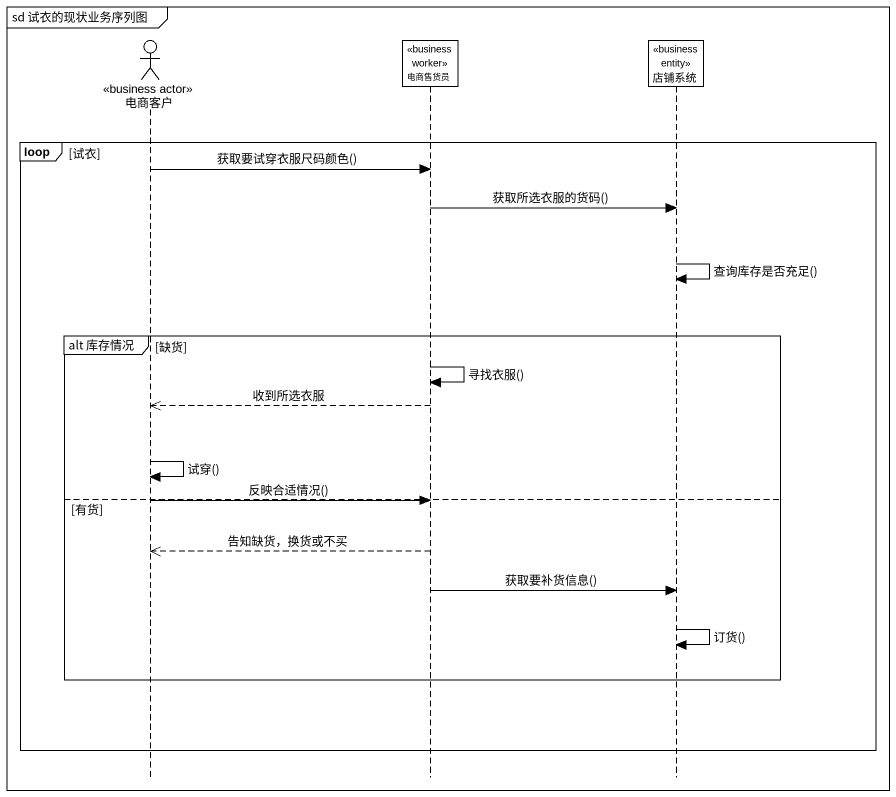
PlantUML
@startuml
mainframe sd 试衣的现状业务序列图
hide footbox
actor 电商客户 <<business actor>>
participant 电商售货员 <<business worker>>
participant 店铺系统 <<business entity>>

loop 试衣
  电商客户 -> 电商售货员 : 获取要试穿衣服尺码颜色()
  电商售货员 -> 店铺系统 : 获取所选衣服的货码()
  店铺系统 -> 店铺系统 : 查询库存是否充足()
  group alt 库存情况 [缺货]
    电商售货员 -> 电商售货员 : 寻找衣服()
    电商售货员 -->> 电商客户 : 收到所选衣服
    电商客户 -> 电商客户 : 试穿()
  else 有货
    电商客户 -> 电商售货员 : 反映合适情况()
    电商售货员 -->> 电商客户 : 告知缺货，换货或不买
    电商售货员 -> 店铺系统 : 获取要补货信息()
    店铺系统 -> 店铺系统 : 订货()
  end
end
@enduml
